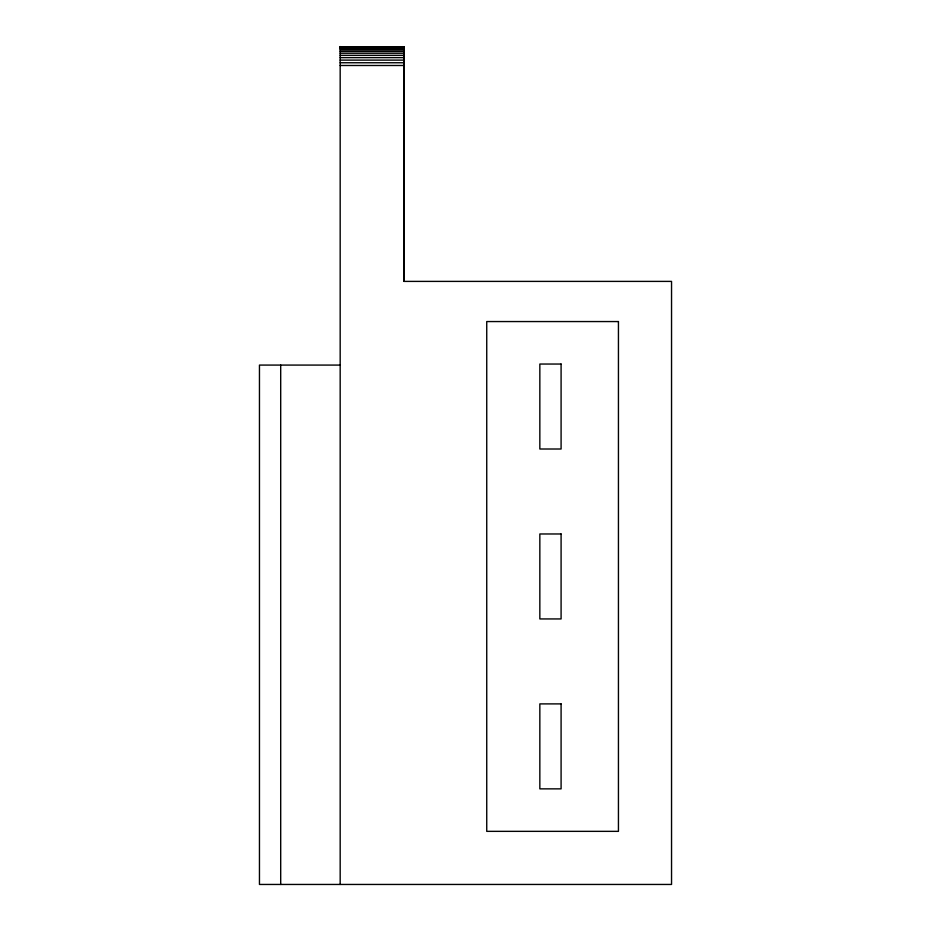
<?xml version="1.0" encoding="UTF-8"?>
<svg xmlns="http://www.w3.org/2000/svg" width="931" height="931" viewBox="0 0 931 931"><rect width="100%" height="100%" fill="white"/><g stroke="black" fill="none" stroke-linecap="round" stroke-linejoin="round"><path stroke-width="1.4" d="M340.176 365.08L259.458 365.08L259.458 884.45L671.542 884.45L671.542 281.395L403.903 281.395L403.903 46.736L340.176 46.736M340.176 47.19L403.647 47.19M340.176 47.272L403.903 47.272M340.176 47.737L403.647 47.737M340.176 48.633L403.647 48.633M340.176 49.855L403.647 49.855M340.176 51.403L403.647 51.403M340.176 53.23L403.647 53.23M340.176 55.325L403.647 55.325M340.176 57.629L403.647 57.629M340.176 60.119L403.647 60.119M340.176 62.749L403.647 62.749M340.176 65.484L403.647 65.484M403.903 46.736L403.903 281.395M340.176 46.55L340.176 884.45M280.697 365.08L280.697 884.45M618.44 321.556L486.738 321.556L486.738 831.348L618.44 831.348L618.44 321.556M561.09 364.044L539.84 364.044L539.84 449.01L561.09 449.01L561.09 364.044M561.09 533.975L539.84 533.975L539.84 618.94L561.09 618.94L561.09 533.975M561.09 703.894L539.84 703.894L539.84 788.86L561.09 788.86L561.09 703.894"/></g></svg>
